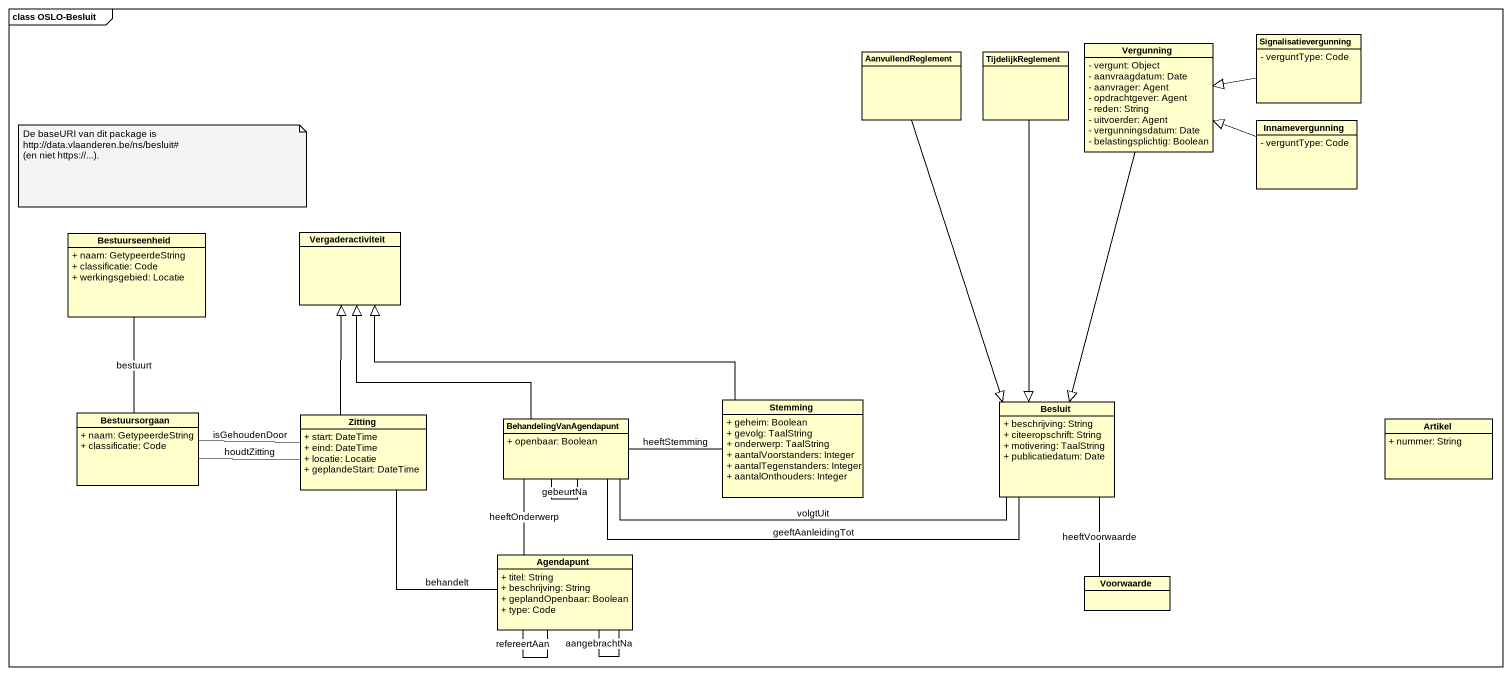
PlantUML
@startuml
mainframe class OSLO-Besluit
hide circle
hide empty members
skinparam classAttributeIconSize 0
class Vergunning {
  - vergunt: Object
  - aanvraagdatum: Date
  - aanvrager: Agent
  - opdrachtgever: Agent
  - reden: String
  - uitvoerder: Agent
  - vergunningsdatum: Date
  - belastingsplichtig: Boolean
}
class Signalisatievergunning {
  - verguntType: Code
}
class AanvullendReglement
class TijdelijkReglement
class Innamevergunning {
  - verguntType: Code
}
class Bestuurseenheid {
  + naam: GetypeerdeString
  + classificatie: Code
  + werkingsgebied: Locatie
}
class Vergaderactiviteit
class Bestuursorgaan {
  + naam: GetypeerdeString
  + classificatie: Code
}
class Zitting {
  + start: DateTime
  + eind: DateTime
  + locatie: Locatie
  + geplandeStart: DateTime
}
class BehandelingVanAgendapunt {
  + openbaar: Boolean
}
class Stemming {
  + geheim: Boolean
  + gevolg: TaalString
  + onderwerp: TaalString
  + aantalVoorstanders: Integer
  + aantalTegenstanders: Integer
  + aantalOnthouders: Integer
}
class Besluit {
  + beschrijving: String
  + citeeropschrift: String
  + motivering: TaalString
  + publicatiedatum: Date
}
class Artikel {
  + nummer: String
}
class Agendapunt {
  + titel: String
  + beschrijving: String
  + geplandOpenbaar: Boolean
  + type: Code
}
class Voorwaarde
Vergunning --|> Besluit
Signalisatievergunning -left-|> Vergunning
AanvullendReglement --|> Besluit
TijdelijkReglement --|> Besluit
Innamevergunning -left-|> Vergunning
Bestuursorgaan -up- Bestuurseenheid : bestuurt
Bestuursorgaan -right- Zitting : houdtZitting
Zitting -up-|> Vergaderactiviteit
Zitting -left- Bestuursorgaan : isGehoudenDoor
Zitting -- Agendapunt : behandelt
BehandelingVanAgendapunt -up-|> Vergaderactiviteit
BehandelingVanAgendapunt -- BehandelingVanAgendapunt : gebeurtNa
BehandelingVanAgendapunt -right- Stemming : heeftStemming
BehandelingVanAgendapunt -right- Besluit : geeftAanleidingTot
BehandelingVanAgendapunt -- Agendapunt : heeftOnderwerp
Stemming -left-|> Vergaderactiviteit
Besluit -left- BehandelingVanAgendapunt : volgtUit
Besluit -- Voorwaarde : heeftVoorwaarde
Agendapunt -- Agendapunt : refereertAan
Agendapunt -- Agendapunt : aangebrachtNa
note as N1
  De baseURI van dit package is
  http://data.vlaanderen.be/ns/besluit#
  (en niet https://...).
end note
@enduml
